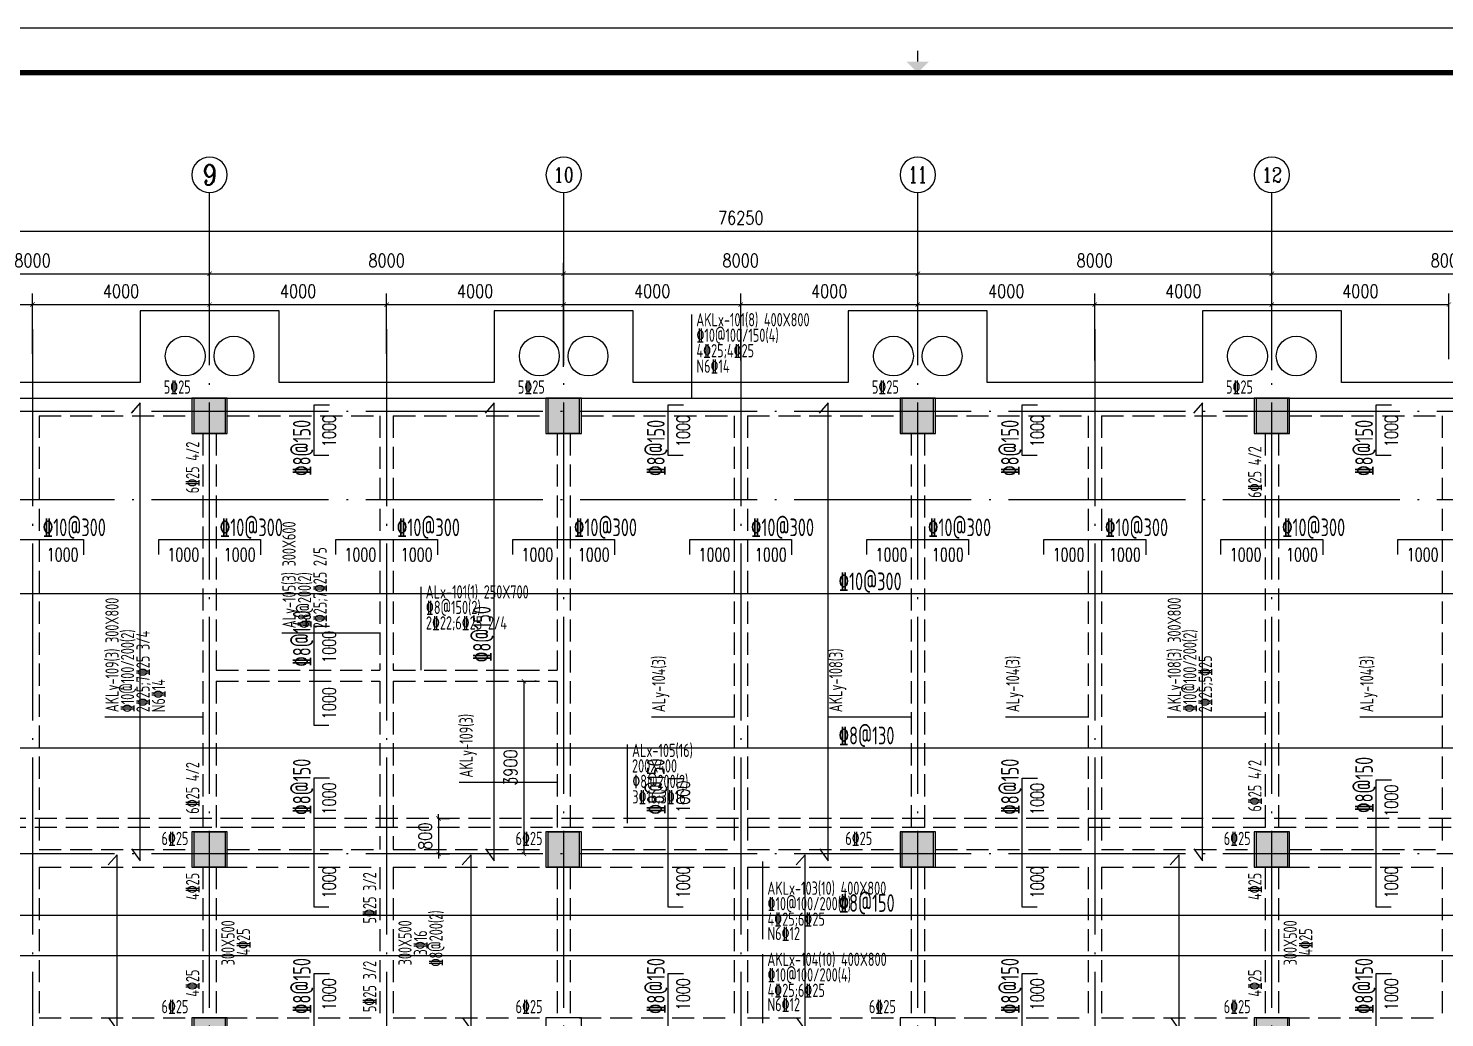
# Model space of a CAD drawing. Header units: millimetres. Extents: x 2998490 to 15040601, y 444546 to 7822218.
# Drawn here: x 14164175 to 14196175, y 7715709 to 7738064 of the extents above; entities that cross this region are included whole.
import ezdxf
from ezdxf.enums import TextEntityAlignment as Align

# ---------------------------------------------------------------- set-up
doc = ezdxf.new("R2010")
doc.units = ezdxf.units.MM
doc.header["$LTSCALE"] = 2000
doc.linetypes.add('DASH', pattern=[0.35, 0.25, -0.1])
doc.linetypes.add('DOTE', pattern=[2.42, 2, -0.2, 0.02, -0.2])
for name, color, linetype in [('3-AXIS', 3, 'Continuous'), ('3-AXIS_TEXT', 7, 'Continuous'), ('3-ban', 84, 'Continuous'), ('3-ban-rein', 1, 'Continuous'), ('3-ban-TEXT', 7, 'Continuous'), ('3-column-DOWN', 232, 'Continuous'), ('3-COLUMN-UP', 2, 'Continuous'), ('3-dote', 43, 'DOTE'), ('3-HATCH', 8, 'Continuous'), ('3-liang-rein-X', 54, 'Continuous'), ('3-liang-rein-Y', 130, 'Continuous'), ('3-liang-R截面-X', 50, 'Continuous'), ('3-liang-R截面-Y', 70, 'Continuous'), ('3-liang-s-1', 44, 'Continuous'), ('3-liang-xu', 120, 'DASH'), ('3-装饰线脚', 7, 'Continuous'), ('AXIS', 3, 'Continuous'), ('AXIS_TEXT', 7, 'Continuous'), ('图框', 7, 'Continuous')]:
    doc.layers.add(name, color=color, linetype=linetype)
doc.layers.add('3-零部件', color=73, linetype='Continuous', lineweight=5)
doc.styles.add('_TCH_AXIS', font='COMPLEX', dxfattribs={"bigfont": 'GBCBIG'})
doc.styles.add('COMPLEX', font='COMPLEX')
doc.styles.add('DIM_FONT', font='SIMPLEX', dxfattribs={"width": 0.8, "bigfont": 'HZTXT'})
doc.styles.add('TJ1', font='tj-romans1.shx', dxfattribs={"width": 0.8, "bigfont": 'tj-hztxt1.shx'})
doc.styles.add('TSSD_Rein', font='Tssdeng.shx', dxfattribs={"width": 0.7, "bigfont": 'hztxt.shx'})
doc.dimstyles.new('DIMN100', dxfattribs={"dimtxt": 300, "dimasz": 100, "dimexe": 250, "dimexo": 300, "dimgap": 150, "dimtad": 1, "dimdec": 0, "dimzin": 0, "dimdsep": 46, "dimtxsty": 'DIM_FONT', "dimblk": 'ARCHTICK', "dimcen": 0.09, "dimclrt": 7, "dimazin": 2, "dimtfac": 1, "dimtdec": 0, "dimtix": 1, "dimtmove": 2, "dimatfit": 3, "dimldrblk": 'ARCHTICK', "dimfxl": 0, "dimtolj": 1, "dimtzin": 0, "dimarcsym": 0})

# ---------------------------------------------------------------- blocks, each defined once
blk = doc.blocks.new('TJAD_TK_A0')
at = {"layer": '图框'}
blk.add_line((2162, 399.3), (973, 399.3), dxfattribs=at)
at = {"layer": '图框', "const_width": 0.3}
blk.add_lwpolyline([(1567.5, 391.74), (1567.5, 394.24)], dxfattribs=at)
at = {"layer": '图框', "const_width": 1.2}
blk.add_lwpolyline([(2152, -431.7), (2152, 389.3), (998, 389.3), (998, -431.7)], close=True, dxfattribs=at)
at = {"layer": '图框'}
blk.add_solid([(1565, 391.74), (1570, 391.74), (1567.5, 389.24)], dxfattribs=at)
blk = doc.blocks.new('_ArchTick')
at = {"color": 0, "linetype": 'ByBlock', "const_width": 0.15}
blk.add_lwpolyline([(-0.5, -0.5), (0.5, 0.5)], dxfattribs=at)
blk = doc.blocks.new('*D394')
at = {"layer": 'AXIS', "color": 0, "lineweight": -2}
for p, q in [((14160270, 7731341), (14160270, 7732767)), ((14160270, 7732517), (14168270, 7732517)), ((14168270, 7731341), (14168270, 7732767))]:
    blk.add_line(p, q, dxfattribs=at)
at = {"layer": 'Defpoints', "color": 0}
for p in [(14168270, 7732517), (14160270, 7731041), (14168270, 7731041)]:
    blk.add_point(p, dxfattribs=at)
at = {"layer": 'AXIS', "color": 0, "lineweight": -2, "xscale": 100, "yscale": 100, "zscale": 100, "rotation": 180}
blk.add_blockref('_ArchTick', (14160270, 7732517), dxfattribs=at)
at = {"layer": 'AXIS', "color": 0, "lineweight": -2, "xscale": 100, "yscale": 100, "zscale": 100}
blk.add_blockref('_ArchTick', (14168270, 7732517), dxfattribs=at)
at = {"layer": 'AXIS', "color": 7, "insert": (14164270, 7732817), "char_height": 300, "attachment_point": 5, "style": 'DIM_FONT'}
blk.add_mtext('\\A1;8000', dxfattribs=at)
blk = doc.blocks.new('*D395')
at = {"layer": 'AXIS', "color": 0, "lineweight": -2}
for p, q in [((14168270, 7731341), (14168270, 7732767)), ((14168270, 7732517), (14176270, 7732517)), ((14176270, 7731341), (14176270, 7732767))]:
    blk.add_line(p, q, dxfattribs=at)
at = {"layer": 'Defpoints', "color": 0}
for p in [(14176270, 7732517), (14168270, 7731041), (14176270, 7731041)]:
    blk.add_point(p, dxfattribs=at)
at = {"layer": 'AXIS', "color": 0, "lineweight": -2, "xscale": 100, "yscale": 100, "zscale": 100, "rotation": 180}
blk.add_blockref('_ArchTick', (14168270, 7732517), dxfattribs=at)
at = {"layer": 'AXIS', "color": 0, "lineweight": -2, "xscale": 100, "yscale": 100, "zscale": 100}
blk.add_blockref('_ArchTick', (14176270, 7732517), dxfattribs=at)
at = {"layer": 'AXIS', "color": 7, "insert": (14172270, 7732817), "char_height": 300, "attachment_point": 5, "style": 'DIM_FONT'}
blk.add_mtext('\\A1;8000', dxfattribs=at)
blk = doc.blocks.new('*D396')
at = {"layer": 'AXIS', "color": 0, "lineweight": -2}
for p, q in [((14176270, 7731341), (14176270, 7732767)), ((14176270, 7732517), (14184270, 7732517)), ((14184270, 7731341), (14184270, 7732767))]:
    blk.add_line(p, q, dxfattribs=at)
at = {"layer": 'Defpoints', "color": 0}
for p in [(14184270, 7732517), (14176270, 7731041), (14184270, 7731041)]:
    blk.add_point(p, dxfattribs=at)
at = {"layer": 'AXIS', "color": 0, "lineweight": -2, "xscale": 100, "yscale": 100, "zscale": 100, "rotation": 180}
blk.add_blockref('_ArchTick', (14176270, 7732517), dxfattribs=at)
at = {"layer": 'AXIS', "color": 0, "lineweight": -2, "xscale": 100, "yscale": 100, "zscale": 100}
blk.add_blockref('_ArchTick', (14184270, 7732517), dxfattribs=at)
at = {"layer": 'AXIS', "color": 7, "insert": (14180270, 7732817), "char_height": 300, "attachment_point": 5, "style": 'DIM_FONT'}
blk.add_mtext('\\A1;8000', dxfattribs=at)
blk = doc.blocks.new('*D397')
at = {"layer": 'AXIS', "color": 0, "lineweight": -2}
for p, q in [((14184270, 7731341), (14184270, 7732767)), ((14184270, 7732517), (14192270, 7732517)), ((14192270, 7731341), (14192270, 7732767))]:
    blk.add_line(p, q, dxfattribs=at)
at = {"layer": 'Defpoints', "color": 0}
for p in [(14192270, 7732517), (14184270, 7731041), (14192270, 7731041)]:
    blk.add_point(p, dxfattribs=at)
at = {"layer": 'AXIS', "color": 0, "lineweight": -2, "xscale": 100, "yscale": 100, "zscale": 100, "rotation": 180}
blk.add_blockref('_ArchTick', (14184270, 7732517), dxfattribs=at)
at = {"layer": 'AXIS', "color": 0, "lineweight": -2, "xscale": 100, "yscale": 100, "zscale": 100}
blk.add_blockref('_ArchTick', (14192270, 7732517), dxfattribs=at)
at = {"layer": 'AXIS', "color": 7, "insert": (14188270, 7732817), "char_height": 300, "attachment_point": 5, "style": 'DIM_FONT'}
blk.add_mtext('\\A1;8000', dxfattribs=at)
blk = doc.blocks.new('*D398')
at = {"layer": 'AXIS', "color": 0, "lineweight": -2}
for p, q in [((14192270, 7731341), (14192270, 7732767)), ((14192270, 7732517), (14200270, 7732517)), ((14200270, 7731341), (14200270, 7732767))]:
    blk.add_line(p, q, dxfattribs=at)
at = {"layer": 'Defpoints', "color": 0}
for p in [(14200270, 7732517), (14192270, 7731041), (14200270, 7731041)]:
    blk.add_point(p, dxfattribs=at)
at = {"layer": 'AXIS', "color": 0, "lineweight": -2, "xscale": 100, "yscale": 100, "zscale": 100, "rotation": 180}
blk.add_blockref('_ArchTick', (14192270, 7732517), dxfattribs=at)
at = {"layer": 'AXIS', "color": 0, "lineweight": -2, "xscale": 100, "yscale": 100, "zscale": 100}
blk.add_blockref('_ArchTick', (14200270, 7732517), dxfattribs=at)
at = {"layer": 'AXIS', "color": 7, "insert": (14196270, 7732817), "char_height": 300, "attachment_point": 5, "style": 'DIM_FONT'}
blk.add_mtext('\\A1;8000', dxfattribs=at)
blk = doc.blocks.new('_AXISO')
blk.add_circle((0, 0), 0.5)
at = {"layer": '3-AXIS_TEXT', "style": 'COMPLEX', "width": 1.041667}
blk.add_attdef('A', text='', height=0.56, dxfattribs=at).set_placement((-0.25, -0.28), (0.25, -0.28), align=Align.FIT)
blk = doc.blocks.new('*D401')
at = {"layer": 'AXIS', "color": 0, "lineweight": -2}
for p, q in [((14138270, 7731643), (14138270, 7733732)), ((14138270, 7733482), (14214520, 7733482)), ((14214520, 7731643), (14214520, 7733732))]:
    blk.add_line(p, q, dxfattribs=at)
at = {"layer": 'Defpoints', "color": 0}
for p in [(14214520, 7733482), (14138270, 7731343), (14214520, 7731343)]:
    blk.add_point(p, dxfattribs=at)
at = {"layer": 'AXIS', "color": 0, "lineweight": -2, "xscale": 100, "yscale": 100, "zscale": 100, "rotation": 180}
blk.add_blockref('_ArchTick', (14138270, 7733482), dxfattribs=at)
at = {"layer": 'AXIS', "color": 0, "lineweight": -2, "xscale": 100, "yscale": 100, "zscale": 100}
blk.add_blockref('_ArchTick', (14214520, 7733482), dxfattribs=at)
at = {"layer": 'AXIS', "color": 7, "insert": (14180271, 7733782), "char_height": 300, "attachment_point": 5, "style": 'DIM_FONT'}
blk.add_mtext('\\A1;76250', dxfattribs=at)
blk = doc.blocks.new('*D1098')
at = {"layer": '3-零部件', "color": 0, "lineweight": -2}
for p, q in [((14160270, 7730337), (14160270, 7732071)), ((14164270, 7730707), (14164270, 7732071)), ((14160270, 7731821), (14164270, 7731821))]:
    blk.add_line(p, q, dxfattribs=at)
at = {"layer": 'Defpoints', "color": 0}
for p in [(14164270, 7731821), (14164270, 7730407), (14160270, 7730037)]:
    blk.add_point(p, dxfattribs=at)
at = {"layer": '3-零部件', "color": 0, "lineweight": -2, "xscale": 100, "yscale": 100, "zscale": 100, "rotation": 180}
blk.add_blockref('_ArchTick', (14160270, 7731821), dxfattribs=at)
at = {"layer": '3-零部件', "color": 0, "lineweight": -2, "xscale": 100, "yscale": 100, "zscale": 100}
blk.add_blockref('_ArchTick', (14164270, 7731821), dxfattribs=at)
at = {"layer": '3-零部件', "color": 7, "insert": (14162270, 7732121), "char_height": 300, "attachment_point": 5, "style": 'DIM_FONT'}
blk.add_mtext('\\A1;4000', dxfattribs=at)
blk = doc.blocks.new('*D1099')
at = {"layer": '3-零部件', "color": 0, "lineweight": -2}
for p, q in [((14164270, 7730707), (14164270, 7732071)), ((14168270, 7730468), (14168270, 7732071)), ((14164270, 7731821), (14168270, 7731821))]:
    blk.add_line(p, q, dxfattribs=at)
at = {"layer": 'Defpoints', "color": 0}
for p in [(14168270, 7731821), (14164270, 7730407), (14168270, 7730168)]:
    blk.add_point(p, dxfattribs=at)
at = {"layer": '3-零部件', "color": 0, "lineweight": -2, "xscale": 100, "yscale": 100, "zscale": 100, "rotation": 180}
blk.add_blockref('_ArchTick', (14164270, 7731821), dxfattribs=at)
at = {"layer": '3-零部件', "color": 0, "lineweight": -2, "xscale": 100, "yscale": 100, "zscale": 100}
blk.add_blockref('_ArchTick', (14168270, 7731821), dxfattribs=at)
at = {"layer": '3-零部件', "color": 7, "insert": (14166270, 7732121), "char_height": 300, "attachment_point": 5, "style": 'DIM_FONT'}
blk.add_mtext('\\A1;4000', dxfattribs=at)
blk = doc.blocks.new('*D1100')
at = {"layer": '3-零部件', "color": 0, "lineweight": -2}
for p, q in [((14168270, 7730468), (14168270, 7732071)), ((14172270, 7730712), (14172270, 7732071)), ((14168270, 7731821), (14172270, 7731821))]:
    blk.add_line(p, q, dxfattribs=at)
at = {"layer": 'Defpoints', "color": 0}
for p in [(14172270, 7731821), (14172270, 7730412), (14168270, 7730168)]:
    blk.add_point(p, dxfattribs=at)
at = {"layer": '3-零部件', "color": 0, "lineweight": -2, "xscale": 100, "yscale": 100, "zscale": 100, "rotation": 180}
blk.add_blockref('_ArchTick', (14168270, 7731821), dxfattribs=at)
at = {"layer": '3-零部件', "color": 0, "lineweight": -2, "xscale": 100, "yscale": 100, "zscale": 100}
blk.add_blockref('_ArchTick', (14172270, 7731821), dxfattribs=at)
at = {"layer": '3-零部件', "color": 7, "insert": (14170270, 7732121), "char_height": 300, "attachment_point": 5, "style": 'DIM_FONT'}
blk.add_mtext('\\A1;4000', dxfattribs=at)
blk = doc.blocks.new('*D1101')
at = {"layer": '3-零部件', "color": 0, "lineweight": -2}
for p, q in [((14172270, 7730712), (14172270, 7732071)), ((14176270, 7730412), (14176270, 7732071)), ((14172270, 7731821), (14176270, 7731821))]:
    blk.add_line(p, q, dxfattribs=at)
at = {"layer": 'Defpoints', "color": 0}
for p in [(14176270, 7731821), (14172270, 7730412), (14176270, 7730112)]:
    blk.add_point(p, dxfattribs=at)
at = {"layer": '3-零部件', "color": 0, "lineweight": -2, "xscale": 100, "yscale": 100, "zscale": 100, "rotation": 180}
blk.add_blockref('_ArchTick', (14172270, 7731821), dxfattribs=at)
at = {"layer": '3-零部件', "color": 0, "lineweight": -2, "xscale": 100, "yscale": 100, "zscale": 100}
blk.add_blockref('_ArchTick', (14176270, 7731821), dxfattribs=at)
at = {"layer": '3-零部件', "color": 7, "insert": (14174270, 7732121), "char_height": 300, "attachment_point": 5, "style": 'DIM_FONT'}
blk.add_mtext('\\A1;4000', dxfattribs=at)
blk = doc.blocks.new('*D1102')
at = {"layer": '3-零部件', "color": 0, "lineweight": -2}
for p, q in [((14176270, 7730412), (14176270, 7732071)), ((14180270, 7730555), (14180270, 7732071)), ((14176270, 7731821), (14180270, 7731821))]:
    blk.add_line(p, q, dxfattribs=at)
at = {"layer": 'Defpoints', "color": 0}
for p in [(14180270, 7731821), (14180270, 7730255), (14176270, 7730112)]:
    blk.add_point(p, dxfattribs=at)
at = {"layer": '3-零部件', "color": 0, "lineweight": -2, "xscale": 100, "yscale": 100, "zscale": 100, "rotation": 180}
blk.add_blockref('_ArchTick', (14176270, 7731821), dxfattribs=at)
at = {"layer": '3-零部件', "color": 0, "lineweight": -2, "xscale": 100, "yscale": 100, "zscale": 100}
blk.add_blockref('_ArchTick', (14180270, 7731821), dxfattribs=at)
at = {"layer": '3-零部件', "color": 7, "insert": (14178270, 7732121), "char_height": 300, "attachment_point": 5, "style": 'DIM_FONT'}
blk.add_mtext('\\A1;4000', dxfattribs=at)
blk = doc.blocks.new('*D1103')
at = {"layer": '3-零部件', "color": 0, "lineweight": -2}
for p, q in [((14180270, 7730555), (14180270, 7732071)), ((14184270, 7730555), (14184270, 7732071)), ((14180270, 7731821), (14184270, 7731821))]:
    blk.add_line(p, q, dxfattribs=at)
at = {"layer": 'Defpoints', "color": 0}
for p in [(14184270, 7731821), (14180270, 7730255), (14184270, 7730255)]:
    blk.add_point(p, dxfattribs=at)
at = {"layer": '3-零部件', "color": 0, "lineweight": -2, "xscale": 100, "yscale": 100, "zscale": 100, "rotation": 180}
blk.add_blockref('_ArchTick', (14180270, 7731821), dxfattribs=at)
at = {"layer": '3-零部件', "color": 0, "lineweight": -2, "xscale": 100, "yscale": 100, "zscale": 100}
blk.add_blockref('_ArchTick', (14184270, 7731821), dxfattribs=at)
at = {"layer": '3-零部件', "color": 7, "insert": (14182270, 7732121), "char_height": 300, "attachment_point": 5, "style": 'DIM_FONT'}
blk.add_mtext('\\A1;4000', dxfattribs=at)
blk = doc.blocks.new('*D1104')
at = {"layer": '3-零部件', "color": 0, "lineweight": -2}
for p, q in [((14184270, 7730555), (14184270, 7732071)), ((14188270, 7730555), (14188270, 7732071)), ((14184270, 7731821), (14188270, 7731821))]:
    blk.add_line(p, q, dxfattribs=at)
at = {"layer": 'Defpoints', "color": 0}
for p in [(14188270, 7731821), (14184270, 7730255), (14188270, 7730255)]:
    blk.add_point(p, dxfattribs=at)
at = {"layer": '3-零部件', "color": 0, "lineweight": -2, "xscale": 100, "yscale": 100, "zscale": 100, "rotation": 180}
blk.add_blockref('_ArchTick', (14184270, 7731821), dxfattribs=at)
at = {"layer": '3-零部件', "color": 0, "lineweight": -2, "xscale": 100, "yscale": 100, "zscale": 100}
blk.add_blockref('_ArchTick', (14188270, 7731821), dxfattribs=at)
at = {"layer": '3-零部件', "color": 7, "insert": (14186270, 7732121), "char_height": 300, "attachment_point": 5, "style": 'DIM_FONT'}
blk.add_mtext('\\A1;4000', dxfattribs=at)
blk = doc.blocks.new('*D1105')
at = {"layer": '3-零部件', "color": 0, "lineweight": -2}
for p, q in [((14188270, 7730555), (14188270, 7732071)), ((14192270, 7730342), (14192270, 7732071)), ((14188270, 7731821), (14192270, 7731821))]:
    blk.add_line(p, q, dxfattribs=at)
at = {"layer": 'Defpoints', "color": 0}
for p in [(14192270, 7731821), (14188270, 7730255), (14192270, 7730042)]:
    blk.add_point(p, dxfattribs=at)
at = {"layer": '3-零部件', "color": 0, "lineweight": -2, "xscale": 100, "yscale": 100, "zscale": 100, "rotation": 180}
blk.add_blockref('_ArchTick', (14188270, 7731821), dxfattribs=at)
at = {"layer": '3-零部件', "color": 0, "lineweight": -2, "xscale": 100, "yscale": 100, "zscale": 100}
blk.add_blockref('_ArchTick', (14192270, 7731821), dxfattribs=at)
at = {"layer": '3-零部件', "color": 7, "insert": (14190270, 7732121), "char_height": 300, "attachment_point": 5, "style": 'DIM_FONT'}
blk.add_mtext('\\A1;4000', dxfattribs=at)
blk = doc.blocks.new('*D1106')
at = {"layer": '3-零部件', "color": 0, "lineweight": -2}
for p, q in [((14192270, 7730342), (14192270, 7732071)), ((14196270, 7730588), (14196270, 7732071)), ((14192270, 7731821), (14196270, 7731821))]:
    blk.add_line(p, q, dxfattribs=at)
at = {"layer": 'Defpoints', "color": 0}
for p in [(14196270, 7731821), (14196270, 7730288), (14192270, 7730042)]:
    blk.add_point(p, dxfattribs=at)
at = {"layer": '3-零部件', "color": 0, "lineweight": -2, "xscale": 100, "yscale": 100, "zscale": 100, "rotation": 180}
blk.add_blockref('_ArchTick', (14192270, 7731821), dxfattribs=at)
at = {"layer": '3-零部件', "color": 0, "lineweight": -2, "xscale": 100, "yscale": 100, "zscale": 100}
blk.add_blockref('_ArchTick', (14196270, 7731821), dxfattribs=at)
at = {"layer": '3-零部件', "color": 7, "insert": (14194270, 7732121), "char_height": 300, "attachment_point": 5, "style": 'DIM_FONT'}
blk.add_mtext('\\A1;4000', dxfattribs=at)
blk = doc.blocks.new('*D1114')
at = {"layer": '3-ban', "color": 0, "lineweight": -2}
for p, q in [((14175371, 7723309), (14175371, 7719409)), ((14175645, 7723309), (14175621, 7723309)), ((14175645, 7719409), (14175621, 7719409))]:
    blk.add_line(p, q, dxfattribs=at)
at = {"layer": 'Defpoints', "color": 0}
for p in [(14175345, 7723309), (14175345, 7719409), (14175371, 7719409)]:
    blk.add_point(p, dxfattribs=at)
at = {"layer": '3-ban', "color": 0, "lineweight": -2, "xscale": 100, "yscale": 100, "zscale": 100}
for p, rotation in [((14175371, 7723309), 90), ((14175371, 7719409), 270)]:
    blk.add_blockref('_ArchTick', p, dxfattribs=dict(at, rotation=rotation))
at = {"layer": '3-ban', "color": 7, "insert": (14175071, 7721359), "char_height": 300, "attachment_point": 5, "rotation": 90, "style": 'DIM_FONT'}
blk.add_mtext('\\A1;3900', dxfattribs=at)
blk = doc.blocks.new('*D1604')
at = {"layer": '3-ban', "color": 0, "lineweight": -2}
for p, q in [((14173433, 7720209), (14173693, 7720209)), ((14173443, 7720209), (14173443, 7720309)), ((14173443, 7720209), (14173443, 7719409)), ((14173433, 7719409), (14173693, 7719409)), ((14173443, 7719409), (14173443, 7719309))]:
    blk.add_line(p, q, dxfattribs=at)
at = {"layer": 'Defpoints', "color": 0}
for p in [(14173133, 7720209), (14173133, 7719409), (14173443, 7719409)]:
    blk.add_point(p, dxfattribs=at)
at = {"layer": '3-ban', "color": 0, "lineweight": -2, "xscale": 100, "yscale": 100, "zscale": 100}
for p, rotation in [((14173443, 7720209), 270), ((14173443, 7719409), 90)]:
    blk.add_blockref('_ArchTick', p, dxfattribs=dict(at, rotation=rotation))
at = {"layer": '3-ban', "color": 7, "insert": (14173143, 7719809), "char_height": 300, "attachment_point": 5, "rotation": 90, "style": 'DIM_FONT'}
blk.add_mtext('\\A1;800', dxfattribs=at)

msp = doc.modelspace()

# ---------------------------------------------------------------- hatches: boundary and pattern name
at = {"layer": '3-HATCH'}
for points in [[(14167920.3, 7729708.7), (14168620.3, 7729708.7), (14168620.3, 7728908.7), (14167920.3, 7728908.7)], [(14175920.3, 7729708.7), (14176620.3, 7729708.7), (14176620.3, 7728908.7), (14175920.3, 7728908.7)], [(14183920.3, 7729708.7), (14184620.3, 7729708.7), (14184620.3, 7728908.7), (14183920.3, 7728908.7)], [(14191920.3, 7729708.7), (14192620.3, 7729708.7), (14192620.3, 7728908.7), (14191920.3, 7728908.7)], [(14167920.3, 7719908.7), (14168620.3, 7719908.7), (14168620.3, 7719108.7), (14167920.3, 7719108.7)], [(14175920.3, 7719908.7), (14176620.3, 7719908.7), (14176620.3, 7719108.7), (14175920.3, 7719108.7)], [(14183920.3, 7719908.7), (14184620.3, 7719908.7), (14184620.3, 7719108.7), (14183920.3, 7719108.7)], [(14191920.3, 7719908.7), (14192620.3, 7719908.7), (14192620.3, 7719108.7), (14191920.3, 7719108.7)], [(14167920.3, 7715708.7), (14168620.3, 7715708.7), (14168620.3, 7714908.7), (14167920.3, 7714908.7)], [(14191920.3, 7715708.7), (14192620.3, 7715708.7), (14192620.3, 7714908.7), (14191920.3, 7714908.7)]]:
    msp.add_hatch(color=256, dxfattribs=at).paths.add_polyline_path(points)

# ---------------------------------------------------------------- linework, layer by layer
at = {"layer": '3-AXIS', "color": 15, "linetype": 'DOTE'}
for p, q in [((14168270.3, 7701408.7), (14168270.3, 7731340.9)), ((14176270.3, 7701408.7), (14176270.3, 7731340.9)), ((14184270.3, 7701408.7), (14184270.3, 7731340.9)), ((14192270.3, 7701408.7), (14192270.3, 7731340.9)), ((14214520.3, 7729408.7), (14134833, 7729408.7)), ((14214520.3, 7727408.7), (14134833, 7727408.7)), ((14214520.3, 7719408.7), (14134833, 7719408.7))]:
    msp.add_line(p, q, dxfattribs=at)
at = {"layer": '3-ban-rein'}
for points in [[(14166506.8, 7719524.8), (14166700.2, 7719251.1), (14166700.2, 7729599), (14166497.1, 7729369.6)], [(14170967.8, 7728408.7), (14170629.8, 7728408.7), (14170629.8, 7729558.7), (14170975.8, 7729558.7)], [(14174506.8, 7719524.8), (14174700.2, 7719251.1), (14174700.2, 7729599), (14174497.1, 7729369.6)], [(14178967.8, 7728408.7), (14178629.8, 7728408.7), (14178629.8, 7729558.7), (14178975.8, 7729558.7)], [(14182048.9, 7719524.8), (14182242.4, 7719251.1), (14182242.4, 7729599), (14182039.3, 7729369.6)], [(14186967.8, 7728408.7), (14186629.8, 7728408.7), (14186629.8, 7729558.7), (14186975.8, 7729558.7)], [(14190506.8, 7719524.8), (14190700.2, 7719251.1), (14190700.2, 7729599), (14190497.1, 7729369.6)], [(14194967.8, 7728408.7), (14194629.8, 7728408.7), (14194629.8, 7729558.7), (14194975.8, 7729558.7)], [(14163120.3, 7726172.4), (14163120.3, 7726510.4), (14165420.3, 7726510.4), (14165420.3, 7726164.4)], [(14167120.3, 7726172.4), (14167120.3, 7726510.4), (14169420.3, 7726510.4), (14169420.3, 7726164.4)], [(14171120.3, 7726172.4), (14171120.3, 7726510.4), (14173420.3, 7726510.4), (14173420.3, 7726164.4)], [(14175120.3, 7726172.4), (14175120.3, 7726510.4), (14177420.3, 7726510.4), (14177420.3, 7726164.4)], [(14179120.3, 7726172.4), (14179120.3, 7726510.4), (14181420.3, 7726510.4), (14181420.3, 7726164.4)], [(14183120.3, 7726172.4), (14183120.3, 7726510.4), (14185420.3, 7726510.4), (14185420.3, 7726164.4)], [(14187120.3, 7726172.4), (14187120.3, 7726510.4), (14189420.3, 7726510.4), (14189420.3, 7726164.4)], [(14191120.3, 7726172.4), (14191120.3, 7726510.4), (14193420.3, 7726510.4), (14193420.3, 7726164.4)], [(14195120.3, 7726172.4), (14195120.3, 7726510.4), (14197420.3, 7726510.4), (14197420.3, 7726164.4)], [(14152126.5, 7724952.1), (14152126.5, 7725290), (14214717.6, 7725290), (14214717.6, 7724944)], [(14170967.8, 7722308.7), (14170629.8, 7722308.7), (14170629.8, 7724558.7), (14170975.8, 7724558.7)], [(14152332.3, 7722000.5), (14152058.6, 7721807.1), (14214719.7, 7721807.1), (14214490.4, 7722010.1)], [(14170967.8, 7718208.7), (14170629.8, 7718208.7), (14170629.8, 7721131.3), (14170975.8, 7721131.3)], [(14178967.8, 7718208.7), (14178629.8, 7718208.7), (14178629.8, 7721116.1), (14178975.8, 7721116.1)], [(14186967.8, 7718208.7), (14186629.8, 7718208.7), (14186629.8, 7721121.3), (14186975.8, 7721121.3)], [(14194967.8, 7718208.7), (14194629.8, 7718208.7), (14194629.8, 7721083), (14194975.8, 7721083)], [(14165985.9, 7715704.5), (14166179.3, 7715430.8), (14166179.3, 7719388.1), (14165976.2, 7719158.7)], [(14173985.9, 7715704.5), (14174179.3, 7715430.8), (14174179.3, 7719388.1), (14173976.2, 7719158.7)], [(14181533, 7715704.5), (14181726.4, 7715430.8), (14181726.4, 7719388.1), (14181523.3, 7719158.7)], [(14189985.9, 7715704.5), (14190179.3, 7715430.8), (14190179.3, 7719388.1), (14189976.2, 7719158.7)], [(14142126.5, 7717685), (14142126.5, 7718023), (14214703.5, 7718023), (14214703.5, 7717677)], [(14142332.3, 7717306.2), (14142058.6, 7717112.8), (14214719.7, 7717112.8), (14214490.4, 7717315.9)], [(14170967.8, 7713732.4), (14170629.8, 7713732.4), (14170629.8, 7716708.7), (14170975.8, 7716708.7)], [(14178967.8, 7713743.4), (14178629.8, 7713743.4), (14178629.8, 7716708.7), (14178975.8, 7716708.7)], [(14186967.8, 7713703.4), (14186629.8, 7713703.4), (14186629.8, 7716708.7), (14186975.8, 7716708.7)], [(14194967.8, 7713708.1), (14194629.8, 7713708.1), (14194629.8, 7716708.7), (14194975.8, 7716708.7)]]:
    msp.add_lwpolyline(points, dxfattribs=at)
at = {"layer": '3-column-DOWN'}
for points in [[(14167870.3, 7728908.7), (14168670.3, 7728908.7), (14168670.3, 7729708.7), (14167870.3, 7729708.7)], [(14175870.3, 7728908.7), (14176670.3, 7728908.7), (14176670.3, 7729708.7), (14175870.3, 7729708.7)], [(14183870.3, 7728908.7), (14184670.3, 7728908.7), (14184670.3, 7729708.7), (14183870.3, 7729708.7)], [(14191870.3, 7728908.7), (14192670.3, 7728908.7), (14192670.3, 7729708.7), (14191870.3, 7729708.7)], [(14167870.3, 7719108.7), (14168670.3, 7719108.7), (14168670.3, 7719908.7), (14167870.3, 7719908.7)], [(14175870.3, 7719108.7), (14176670.3, 7719108.7), (14176670.3, 7719908.7), (14175870.3, 7719908.7)], [(14183870.3, 7719108.7), (14184670.3, 7719108.7), (14184670.3, 7719908.7), (14183870.3, 7719908.7)], [(14191870.3, 7719108.7), (14192670.3, 7719108.7), (14192670.3, 7719908.7), (14191870.3, 7719908.7)], [(14167870.3, 7714908.7), (14168670.3, 7714908.7), (14168670.3, 7715708.7), (14167870.3, 7715708.7)], [(14175870.3, 7714908.7), (14176670.3, 7714908.7), (14176670.3, 7715708.7), (14175870.3, 7715708.7)], [(14183870.3, 7714908.7), (14184670.3, 7714908.7), (14184670.3, 7715708.7), (14183870.3, 7715708.7)], [(14191870.3, 7714908.7), (14192670.3, 7714908.7), (14192670.3, 7715708.7), (14191870.3, 7715708.7)]]:
    msp.add_lwpolyline(points, close=True, dxfattribs=at)
at = {"layer": '3-COLUMN-UP'}
for points in [[(14167920.3, 7729708.7), (14168620.3, 7729708.7), (14168620.3, 7728908.7), (14167920.3, 7728908.7)], [(14175920.3, 7729708.7), (14176620.3, 7729708.7), (14176620.3, 7728908.7), (14175920.3, 7728908.7)], [(14183920.3, 7729708.7), (14184620.3, 7729708.7), (14184620.3, 7728908.7), (14183920.3, 7728908.7)], [(14191920.3, 7729708.7), (14192620.3, 7729708.7), (14192620.3, 7728908.7), (14191920.3, 7728908.7)], [(14167920.3, 7719908.7), (14168620.3, 7719908.7), (14168620.3, 7719108.7), (14167920.3, 7719108.7)], [(14175920.3, 7719908.7), (14176620.3, 7719908.7), (14176620.3, 7719108.7), (14175920.3, 7719108.7)], [(14183920.3, 7719908.7), (14184620.3, 7719908.7), (14184620.3, 7719108.7), (14183920.3, 7719108.7)], [(14191920.3, 7719908.7), (14192620.3, 7719908.7), (14192620.3, 7719108.7), (14191920.3, 7719108.7)], [(14167920.3, 7715708.7), (14168620.3, 7715708.7), (14168620.3, 7714908.7), (14167920.3, 7714908.7)], [(14191920.3, 7715708.7), (14192620.3, 7715708.7), (14192620.3, 7714908.7), (14191920.3, 7714908.7)]]:
    msp.add_lwpolyline(points, close=True, dxfattribs=at)
at = {"layer": '3-dote'}
for p, q in [((14164270.3, 7731265.1), (14164270.3, 7703083.5)), ((14172270.3, 7731265.1), (14172270.3, 7703083.5)), ((14180270.3, 7731265.1), (14180270.3, 7703083.5)), ((14188270.3, 7731265.1), (14188270.3, 7703083.5))]:
    msp.add_line(p, q, dxfattribs=at)
at = {"layer": '3-liang-R截面-X'}
for p, q in [((14179157.4, 7731597.1), (14179157.4, 7729708.7)), ((14173044.5, 7725447.1), (14173044.5, 7723558.7)), ((14177707.1, 7721878.2), (14177707.1, 7720101.1)), ((14180763.5, 7719239.6), (14180763.5, 7717484.9)), ((14180763.5, 7717144.3), (14180763.5, 7715587.8))]:
    msp.add_line(p, q, dxfattribs=at)
at = {"layer": '3-liang-R截面-Y'}
for p, q in [((14169904.9, 7724402.5), (14172134.8, 7724402.5)), ((14165906.1, 7722506.4), (14168136, 7722506.4)), ((14178254.9, 7722506.4), (14180134.8, 7722506.4)), ((14182256.1, 7722506.4), (14184136, 7722506.4)), ((14186254.9, 7722506.4), (14188134.8, 7722506.4)), ((14189906.1, 7722506.4), (14192136, 7722506.4)), ((14194254.9, 7722506.4), (14196134.8, 7722506.4)), ((14173906.1, 7721029.7), (14176136, 7721029.7))]:
    msp.add_line(p, q, dxfattribs=at)
at = {"layer": '3-liang-s-1'}
msp.add_lwpolyline([(14138060.1, 7709573), (14141195.8, 7712708.7), (14141970.3, 7712708.7), (14141970.3, 7727708.7), (14151970.3, 7727708.7), (14151970.3, 7729708.7), (14214820.3, 7729708.7), (14214820.3, 7705108.7), (14151970.3, 7705108.7), (14151970.3, 7707108.7), (14148510.1, 7707108.7), (14148510.1, 7705244.4), (14145449.3, 7702183.7), (14141120.8, 7702183.7), (14138060.1, 7705244.4), (14138060.1, 7709573)], dxfattribs=at)
at = {"layer": '3-liang-xu'}
for p, q in [((14160620.3, 7729708.7), (14167920.3, 7729708.7)), ((14168620.3, 7729708.7), (14175920.3, 7729708.7)), ((14176620.3, 7729708.7), (14183920.3, 7729708.7)), ((14184620.3, 7729708.7), (14191920.3, 7729708.7)), ((14192620.3, 7729708.7), (14199920.3, 7729708.7)), ((14164420.3, 7729308.7), (14164420.3, 7719508.7)), ((14164420.3, 7729308.7), (14167870.3, 7729308.7)), ((14168670.3, 7729308.7), (14172120.3, 7729308.7)), ((14172120.3, 7729308.7), (14172120.3, 7723558.7)), ((14172420.3, 7729308.7), (14172420.3, 7723558.7)), ((14172420.3, 7729308.7), (14175870.3, 7729308.7)), ((14176670.3, 7729308.7), (14180120.3, 7729308.7)), ((14180120.3, 7729308.7), (14180120.3, 7719508.7)), ((14180420.3, 7729308.7), (14180420.3, 7719508.7)), ((14180420.3, 7729308.7), (14183870.3, 7729308.7)), ((14184670.3, 7729308.7), (14188120.3, 7729308.7)), ((14188120.3, 7729308.7), (14188120.3, 7719508.7)), ((14188420.3, 7729308.7), (14188420.3, 7719508.7)), ((14188420.3, 7729308.7), (14191870.3, 7729308.7)), ((14192670.3, 7729308.7), (14196120.3, 7729308.7)), ((14196120.3, 7729308.7), (14196120.3, 7719508.7)), ((14168120.3, 7728908.7), (14168120.3, 7719908.7)), ((14168420.3, 7728908.7), (14168420.3, 7723558.7)), ((14176120.3, 7728908.7), (14176120.3, 7723558.7)), ((14176420.3, 7728908.7), (14176420.3, 7719908.7)), ((14184120.3, 7728908.7), (14184120.3, 7719908.7)), ((14184420.3, 7728908.7), (14184420.3, 7719908.7)), ((14192120.3, 7728908.7), (14192120.3, 7719908.7)), ((14192420.3, 7728908.7), (14192420.3, 7719908.7)), ((14168420.3, 7723558.7), (14172120.3, 7723558.7)), ((14172420.3, 7723558.7), (14176120.3, 7723558.7)), ((14168420.3, 7723308.7), (14172120.3, 7723308.7)), ((14168420.3, 7723308.7), (14168420.3, 7719908.7)), ((14172120.3, 7723308.7), (14172120.3, 7719508.7)), ((14172420.3, 7723308.7), (14172420.3, 7719508.7)), ((14172420.3, 7723308.7), (14176120.3, 7723308.7)), ((14176120.3, 7723308.7), (14176120.3, 7719908.7)), ((14214520.3, 7720208.7), (14152370.3, 7720208.7)), ((14214520.3, 7720008.7), (14152370.3, 7720008.7)), ((14164420.3, 7719508.7), (14167870.3, 7719508.7)), ((14168670.3, 7719508.7), (14172120.3, 7719508.7)), ((14172420.3, 7719508.7), (14175870.3, 7719508.7)), ((14176670.3, 7719508.7), (14180120.3, 7719508.7)), ((14180420.3, 7719508.7), (14183870.3, 7719508.7)), ((14184670.3, 7719508.7), (14188120.3, 7719508.7)), ((14188420.3, 7719508.7), (14191870.3, 7719508.7)), ((14192670.3, 7719508.7), (14196120.3, 7719508.7)), ((14164420.3, 7719108.7), (14167920.3, 7719108.7)), ((14164420.3, 7719108.7), (14164420.3, 7715708.7)), ((14168120.3, 7719108.7), (14168120.3, 7715708.7)), ((14168420.3, 7719108.7), (14168420.3, 7715708.7)), ((14168620.3, 7719108.7), (14172120.3, 7719108.7)), ((14172120.3, 7719108.7), (14172120.3, 7715708.7)), ((14172420.3, 7719108.7), (14172420.3, 7715708.7)), ((14172420.3, 7719108.7), (14175920.3, 7719108.7)), ((14176120.3, 7719108.7), (14176120.3, 7715708.7)), ((14176420.3, 7719108.7), (14176420.3, 7715708.7)), ((14176620.3, 7719108.7), (14180120.3, 7719108.7)), ((14180120.3, 7719108.7), (14180120.3, 7715708.7)), ((14180420.3, 7719108.7), (14180420.3, 7715708.7)), ((14180420.3, 7719108.7), (14183920.3, 7719108.7)), ((14184120.3, 7719108.7), (14184120.3, 7715708.7)), ((14184420.3, 7719108.7), (14184420.3, 7715708.7)), ((14184620.3, 7719108.7), (14188120.3, 7719108.7)), ((14188120.3, 7719108.7), (14188120.3, 7715708.7)), ((14188420.3, 7719108.7), (14188420.3, 7715708.7)), ((14188420.3, 7719108.7), (14191920.3, 7719108.7)), ((14192120.3, 7719108.7), (14192120.3, 7715708.7)), ((14192420.3, 7719108.7), (14192420.3, 7715708.7)), ((14192620.3, 7719108.7), (14196120.3, 7719108.7)), ((14196120.3, 7719108.7), (14196120.3, 7715708.7)), ((14164420.3, 7715708.7), (14167920.3, 7715708.7)), ((14168620.3, 7715708.7), (14172120.3, 7715708.7)), ((14172420.3, 7715708.7), (14175920.3, 7715708.7)), ((14176620.3, 7715708.7), (14180120.3, 7715708.7)), ((14180420.3, 7715708.7), (14183920.3, 7715708.7)), ((14184620.3, 7715708.7), (14188120.3, 7715708.7)), ((14188420.3, 7715708.7), (14191920.3, 7715708.7)), ((14192620.3, 7715708.7), (14196120.3, 7715708.7))]:
    msp.add_line(p, q, dxfattribs=at)
at = {"layer": '3-装饰线脚'}
msp.add_lwpolyline([(14198700.3, 7730058.7), (14193840.3, 7730058.7), (14193840.3, 7731678.7), (14190700.3, 7731678.7), (14190700.3, 7730058.7), (14185840.3, 7730058.7), (14185838.9, 7731678.7), (14182700.3, 7731678.7), (14182700.3, 7730058.7), (14177840.3, 7730058.7), (14177838.9, 7731678.7), (14174700.3, 7731678.7), (14174700.3, 7730058.7), (14169840.3, 7730058.7), (14169838.9, 7731678.7), (14166701.7, 7731678.7), (14166701.7, 7730058.7), (14161840.3, 7730058.7)], dxfattribs=at)
for centre in [(14167720.3, 7730658.7), (14168820.3, 7730658.7), (14175720.3, 7730658.7), (14176820.3, 7730658.7), (14183720.3, 7730658.7), (14184820.3, 7730658.7), (14191720.3, 7730658.7), (14192820.3, 7730658.7)]:
    msp.add_circle(centre, 450, dxfattribs=at)
at = {"layer": 'AXIS'}
for p, q in [((14168270.3, 7731040.9), (14168270.3, 7734353.4)), ((14176270.3, 7731040.9), (14176270.3, 7734353.4)), ((14184270.3, 7731040.9), (14184270.3, 7734353.4)), ((14192270.3, 7731040.9), (14192270.3, 7734353.4))]:
    msp.add_line(p, q, dxfattribs=at)

# ---------------------------------------------------------------- block references
ref = msp.add_blockref('_AXISO', (14168270.3, 7734753.4), dxfattribs=dict(at, xscale=-800, yscale=800, zscale=800, rotation=180))
ref.add_attrib('A', '9', dxfattribs={"layer": 'AXIS_TEXT', "height": 465.9, "style": '_TCH_AXIS'}).set_placement((14168115, 7734520.4), (14168425.6, 7734520.4), align=Align.FIT)
ref = msp.add_blockref('_AXISO', (14176270.3, 7734753.4), dxfattribs=dict(at, xscale=-800, yscale=800, zscale=800, rotation=180))
ref.add_attrib('A', '10', dxfattribs={"layer": 'AXIS_TEXT', "height": 328.45, "style": '_TCH_AXIS'}).set_placement((14176043.5, 7734589.1), (14176497.1, 7734589.1), align=Align.FIT)
ref = msp.add_blockref('_AXISO', (14184270.3, 7734753.4), dxfattribs=dict(at, xscale=-800, yscale=800, zscale=800, rotation=180))
ref.add_attrib('A', '11', dxfattribs={"layer": 'AXIS_TEXT', "height": 368.76, "style": '_TCH_AXIS'}).set_placement((14184059.6, 7734569), (14184481, 7734569), align=Align.FIT)
ref = msp.add_blockref('_AXISO', (14192270.3, 7734753.4), dxfattribs=dict(at, xscale=-800, yscale=800, zscale=800, rotation=180))
ref.add_attrib('A', '12', dxfattribs={"layer": 'AXIS_TEXT', "height": 328.45, "style": '_TCH_AXIS'}).set_placement((14192043.5, 7734589.1), (14192497.1, 7734589.1), align=Align.FIT)
at = {"layer": '图框', "xscale": 100, "yscale": 100, "zscale": 100}
msp.add_blockref('TJAD_TK_A0', (14027517.1, 7698133.9), dxfattribs=at)

# ---------------------------------------------------------------- texts
at = {"layer": '3-ban', "style": 'TSSD_Rein', "width": 0.7}
for s, rotation, p in [('%%1328@150', 89.99419, (14170552.7, 7727947.5, -5065)), ('%%1328@150', 89.99419, (14178552.7, 7727947.5, -5065)), ('%%1328@150', 89.99419, (14186552.7, 7727947.5, -5065)), ('%%1328@150', 89.99419, (14194552.7, 7727947.5, -5065)), ('%%13210@300', 359.99419, (14164499, 7726587.5, -5065)), ('%%13210@300', 359.99419, (14168499, 7726587.5, -5065)), ('%%13210@300', 359.99419, (14172499, 7726587.5, -5065)), ('%%13210@300', 359.99419, (14176499, 7726587.5, -5065)), ('%%13210@300', 359.99419, (14180499, 7726587.5, -5065)), ('%%13210@300', 359.99419, (14184499, 7726587.5, -5065)), ('%%13210@300', 359.99419, (14188499, 7726587.5, -5065)), ('%%13210@300', 359.99419, (14192499, 7726587.5, -5065)), ('%%13210@300', 359.99419, (14182479.1, 7725367.1, -5065)), ('%%1328@140', 89.99419, (14170552.7, 7723637.3, -5065)), ('%%1328@150', 89.99419, (14174623.1, 7723740.2, -5065)), ('%%1328@130', 359.99419, (14182479.1, 7721884.1, -5065)), ('%%1328@150', 89.99419, (14170552.7, 7720291, -5065)), ('%%1328@150', 89.99419, (14178552.7, 7720297, -5065)), ('%%1328@150', 89.99419, (14186552.7, 7720291.4, -5065)), ('%%1328@150', 89.99419, (14194552.7, 7720332.5, -5065)), ('%%1328@150', 359.99419, (14182479.1, 7718100.1, -5065)), ('%%1328@150', 89.99419, (14170552.7, 7715787.3, -5065)), ('%%1328@150', 89.99419, (14178552.7, 7715787.3, -5065)), ('%%1328@150', 89.99419, (14186552.7, 7715787.3, -5065)), ('%%1328@150', 89.99419, (14194552.7, 7715787.3, -5065))]:
    msp.add_text(s, height=400, rotation=rotation, dxfattribs=at).set_placement(p)
at = {"layer": '3-ban-TEXT', "style": 'TJ1', "width": 0.7}
for p in [(14171119.7, 7728605.6), (14179119.7, 7728605.6), (14187119.7, 7728605.6), (14195119.7, 7728605.6), (14171119.7, 7723728.6), (14171119.7, 7722455.6), (14171119.7, 7720301.1), (14179119.7, 7720341.6), (14187119.7, 7720291.2), (14195119.7, 7720252.9), (14171119.7, 7718405.6), (14179119.7, 7718405.6), (14187119.7, 7718405.6), (14195119.7, 7718405.6), (14171119.7, 7715878.6), (14179119.7, 7715878.6), (14187119.7, 7715878.6), (14195119.7, 7715878.6)]:
    msp.add_text('1000', height=300, rotation=90, dxfattribs=at).set_placement(p)
for p in [(14164590.2, 7726020.5), (14167317.2, 7726020.5), (14168590.2, 7726020.5), (14171317.2, 7726020.5), (14172590.2, 7726020.5), (14175317.2, 7726020.5), (14176590.2, 7726020.5), (14179317.2, 7726020.5), (14180590.2, 7726020.5), (14183317.2, 7726020.5), (14184590.2, 7726020.5), (14187317.2, 7726020.5), (14188590.2, 7726020.5), (14191317.2, 7726020.5), (14192590.2, 7726020.5), (14195317.2, 7726020.5)]:
    msp.add_text('1000', height=300, dxfattribs=at).set_placement(p)
at = {"layer": '3-liang-rein-X', "style": 'TSSD_Rein', "width": 0.7}
for s, p in [('%%13210@100/150(4)', (14179270.2, 7730979.4)), ('4%%13225;4%%13225', (14179270.2, 7730629.5)), ('N6%%13214', (14179270.2, 7730279.5)), ('5%%13225', (14167234.8, 7729808.7)), ('5%%13225', (14175234.8, 7729808.7)), ('5%%13225', (14183234.8, 7729808.7)), ('5%%13225', (14191234.8, 7729808.7)), ('%%1328@150(2)', (14173157.3, 7724829.4)), ('2%%13222;6%%13225 2/4', (14173157.3, 7724479.5)), ('%%1308@200(2)', (14177820, 7720898.1)), ('3%%13216;3%%13216', (14177820, 7720548.1)), ('6%%13225', (14167183.5, 7719608.7)), ('6%%13225', (14175183.5, 7719608.7)), ('6%%13225', (14182633.5, 7719608.7)), ('6%%13225', (14191183.5, 7719608.7)), ('%%13210@100/200(4)', (14180876.4, 7718134.7)), ('4%%13225;6%%13225', (14180876.4, 7717784.7)), ('N6%%13212', (14180876.4, 7717460.5)), ('%%13210@100/200(4)', (14180876.4, 7716526.7)), ('4%%13225;6%%13225', (14180876.4, 7716176.7)), ('6%%13225', (14167183.5, 7715808.7)), ('6%%13225', (14175183.5, 7715808.7)), ('N6%%13212', (14180876.4, 7715854.3)), ('6%%13225', (14183167.5, 7715808.7)), ('6%%13225', (14191183.5, 7715808.7))]:
    msp.add_text(s, height=300, dxfattribs=at).set_placement(p)
at = {"layer": '3-liang-rein-Y', "style": 'TSSD_Rein', "width": 0.7}
for s, p in [('6%%13225 4/2', (14168034.8, 7727557.8)), ('6%%13225 4/2', (14192034.8, 7727454)), ('2%%13225;7%%13225 2/5', (14170914.5, 7724506.7)), ('%%1328@200(2)', (14170564.5, 7724506.7)), ('%%13210@100/200(2)', (14166565.7, 7722610.6)), ('2%%13225;7%%13225 3/4', (14166915.7, 7722610.6)), ('%%13210@100/200(2)', (14190565.7, 7722610.6)), ('2%%13225;5%%13225', (14190915.7, 7722610.6)), ('N6%%13214', (14167265.7, 7722610.6)), ('6%%13225 4/2', (14168034.8, 7720316.2)), ('6%%13225 4/2', (14192034.8, 7720364.7)), ('4%%13225', (14168034.8, 7718367.5)), ('5%%13225 3/2', (14172034.8, 7717837)), ('4%%13225', (14192034.8, 7718367.5)), ('%%1328@200(2)', (14173534.8, 7716865.3)), ('4%%13225', (14169184.8, 7717114.2)), ('3%%13216', (14173184.8, 7717114.2)), ('4%%13225', (14193184.8, 7717114.2)), ('5%%13225 3/2', (14172034.8, 7715835.2)), ('4%%13225', (14168034.8, 7716182.8)), ('4%%13225', (14192034.8, 7716182.8))]:
    msp.add_text(s, height=300, rotation=90, dxfattribs=at).set_placement(p)
at = {"layer": '3-liang-R截面-X', "style": 'TSSD_Rein', "width": 0.7}
for s, p in [('AKLx-101(8) 400X800', (14179265.4, 7731329.4)), ('ALx-101(1) 250X700', (14173152.5, 7725179.4)), ('ALx-105(16)', (14177815.2, 7721598.1)), ('200X400', (14177815.2, 7721248.1)), ('AKLx-103(10) 400X800', (14180871.6, 7718484.7)), ('AKLx-104(10) 400X800', (14180871.6, 7716876.7))]:
    msp.add_text(s, height=300, dxfattribs=at).set_placement(p)
at = {"layer": '3-liang-R截面-Y', "style": 'TSSD_Rein', "width": 0.7}
for s, p in [('ALy-105(3) 300X600', (14170214.5, 7724506.7)), ('AKLy-109(3) 300X800', (14166215.7, 7722610.6)), ('AKLy-108(3) 300X800', (14190215.7, 7722610.6)), ('ALy-104(3)', (14178564.5, 7722610.6)), ('AKLy-108(3)', (14182565.7, 7722610.6)), ('ALy-104(3)', (14186564.5, 7722610.6)), ('ALy-104(3)', (14194564.5, 7722610.6)), ('AKLy-109(3)', (14174215.7, 7721133.9)), ('300X500', (14168834.8, 7716891.5)), ('300X500', (14172834.8, 7716891.5)), ('300X500', (14192834.8, 7716891.5))]:
    msp.add_text(s, height=300, rotation=90, dxfattribs=at).set_placement(p)

# ---------------------------------------------------------------- dimensions: what is measured, and where the dimension line sits
at = {"layer": '3-ban'}
for base, p1, p2, picture, middle in [((14175371, 7719408.7), (14175345.4, 7723308.7), (14175345.4, 7719408.7), '*D1114', (14175071, 7721358.7)), ((14173442.5, 7719408.7), (14173133.2, 7720208.7), (14173133.2, 7719408.7), '*D1604', (14173142.5, 7719808.7))]:
    dim = msp.add_linear_dim(base=base, p1=p1, p2=p2, angle=90, dimstyle='DIMN100', dxfattribs=at)
    dim.commit()
    dim.dimension.update_dxf_attribs({"geometry": picture, "text_midpoint": middle})
at = {"layer": '3-零部件'}
for base, p1, p2, picture, middle in [((14164270.3, 7731820.6), (14160270.3, 7730036.7), (14164270.3, 7730407), '*D1098', (14162270.3, 7732120.6)), ((14168270.3, 7731820.6), (14164270.3, 7730407), (14168270.3, 7730167.9), '*D1099', (14166270.3, 7732120.6)), ((14172270.3, 7731820.6), (14168270.3, 7730167.9), (14172270.3, 7730412.2), '*D1100', (14170270.3, 7732120.6)), ((14176270.3, 7731820.6), (14172270.3, 7730412.2), (14176270.3, 7730112.5), '*D1101', (14174270.3, 7732120.6)), ((14180270.3, 7731820.6), (14176270.3, 7730112.5), (14180270.3, 7730254.9), '*D1102', (14178270.3, 7732120.6)), ((14184270.3, 7731820.6), (14180270.3, 7730254.9), (14184270.3, 7730254.9), '*D1103', (14182270.3, 7732120.6)), ((14188270.3, 7731820.6), (14184270.3, 7730254.9), (14188270.3, 7730254.9), '*D1104', (14186270.3, 7732120.6)), ((14192270.3, 7731820.6), (14188270.3, 7730254.9), (14192270.3, 7730042.1), '*D1105', (14190270.3, 7732120.6)), ((14196270.3, 7731820.6), (14192270.3, 7730042.1), (14196270.3, 7730288), '*D1106', (14194270.3, 7732120.6))]:
    dim = msp.add_linear_dim(base=base, p1=p1, p2=p2, dimstyle='DIMN100', dxfattribs=at)
    dim.commit()
    dim.dimension.update_dxf_attribs({"geometry": picture, "text_midpoint": middle})
at = {"layer": 'AXIS'}
dim = msp.add_linear_dim(base=(14214520.3, 7733482.4), p1=(14138270.3, 7731342.5), p2=(14214520.3, 7731342.5), dimstyle='DIMN100', dxfattribs=at)
dim.commit()
dim.dimension.update_dxf_attribs({"geometry": '*D401', "text_midpoint": (14180271.1, 7733782.4), "dimtype": 160})
for p1, p2, picture, middle in [((14160270.3, 7731040.9), (14168270.3, 7731040.9), '*D394', (14164270.3, 7732817)), ((14168270.3, 7731040.9), (14176270.3, 7731040.9), '*D395', (14172270.3, 7732817)), ((14176270.3, 7731040.9), (14184270.3, 7731040.9), '*D396', (14180270.3, 7732817)), ((14184270.3, 7731040.9), (14192270.3, 7731040.9), '*D397', (14188270.3, 7732817)), ((14192270.3, 7731040.9), (14200270.3, 7731040.9), '*D398', (14196270.3, 7732817))]:
    dim = msp.add_aligned_dim(p1=p1, p2=p2, distance=1476.1, dimstyle='DIMN100', dxfattribs=at)
    dim.commit()
    dim.dimension.update_dxf_attribs({"geometry": picture, "text_midpoint": middle})

doc.saveas('drawing.dxf')
